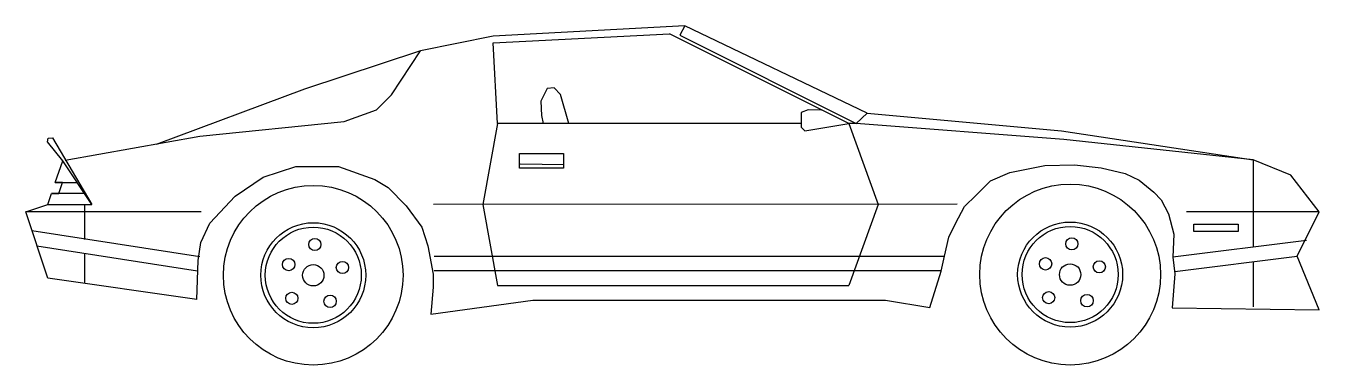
# Model space of a CAD drawing. Extents: x 2035 to 7399, y 170 to 1575.
import ezdxf

# ---------------------------------------------------------------- set-up
doc = ezdxf.new("R2010")
doc.units = 0
doc.header["$MEASUREMENT"] = 0
doc.layers.add('LX-CAR', color=6, linetype='CONTINUOUS')

msp = doc.modelspace()

# ---------------------------------------------------------------- linework, layer by layer
at = {"layer": 'LX-CAR'}
for p, q in [((4768.7, 1575.2), (3973.4, 1533.3)), ((4768.7, 1575.2), (4747.2, 1536.1)), ((5525, 1214.1), (4768.7, 1575.2)), ((3973.4, 1533.3), (3671.4, 1471.9)), ((3972.9, 1505.6), (4704.9, 1542.8)), ((3991.5, 1170.3), (3972.9, 1505.6)), ((5448.8, 1170.3), (4704.9, 1542.8)), ((4747.2, 1536.1), (5479.2, 1170.3)), ((3671.4, 1471.9), (3191.3, 1313.2)), ((3551, 1289), (3671.4, 1471.9)), ((3671.4, 1471.9), (3671.4, 1471.9)), ((3191.3, 1313.2), (2575.6, 1083.2)), ((3489.5, 1228), (3551, 1289)), ((4197.2, 1315.6), (4170.5, 1262.7)), ((4226.7, 1318.5), (4197.2, 1315.6)), ((4252, 1291.3), (4226.7, 1318.5)), ((4226.7, 1318.5), (4226.7, 1318.5)), ((4287.6, 1170.3), (4252, 1291.3)), ((4170.5, 1262.7), (4173.9, 1203.7)), ((3354.6, 1178.5), (3489.5, 1228)), ((4173.9, 1203.7), (4181, 1170.3)), ((5279.7, 1227.5), (5250.6, 1216)), ((5250.6, 1216), (5250.6, 1155.1)), ((5333.6, 1225.6), (5279.7, 1227.5)), ((5479.2, 1170.3), (5525, 1214.1)), ((5525, 1214.1), (6330.8, 1140.3)), ((2757, 1118), (3354.6, 1178.5)), ((3991.5, 1170.3), (3930.5, 835)), ((5250.6, 1170.3), (3991.5, 1170.3)), ((5250.6, 1155.1), (5265.9, 1139.8)), ((5265.9, 1139.8), (5448.8, 1170.3)), ((5479.2, 1170.3), (5448.8, 1170.3)), ((5448.8, 1170.3), (5570.7, 835)), ((6340.2, 1104.2), (5479.2, 1170.3)), ((6330.8, 1140.3), (7125.2, 1019.8)), ((2125, 1094.6), (2127.4, 1110.3)), ((2187.9, 1015.6), (2125, 1094.6)), ((2127.4, 1110.3), (2145.5, 1111.3)), ((2145.5, 1111.3), (2309.3, 835)), ((2198.3, 1018.9), (2757, 1118)), ((7125.2, 1019.8), (6340.2, 1104.2)), ((4082, 985.5), (4082, 1046.5)), ((4082, 1046.5), (4264.8, 1046.5)), ((4264.8, 1046.5), (4264.8, 985.5)), ((7281.9, 956.9), (7125.2, 1019.8)), ((7125.2, 1019.8), (7125.2, 658.4)), ((2156.9, 926.5), (2187.9, 1015.6)), ((2309.3, 835), (2187.9, 1015.6)), ((3018.9, 948.9), (3154.7, 992.2)), ((3154.7, 992.2), (3332.3, 992.2)), ((3332.3, 992.2), (3482.3, 939.4)), ((4264.8, 985.5), (4082, 985.5)), ((4085.7, 1004.1), (4267.2, 1001.2)), ((6036.4, 932.7), (6116.9, 968)), ((6116.9, 968), (6260.8, 997.5)), ((6260.8, 997.5), (6384.6, 999.9)), ((6384.6, 999.9), (6494.6, 986.5)), ((6494.6, 986.5), (6594.2, 963.7)), ((2187.4, 926.5), (2156.9, 926.5)), ((2156.9, 926.5), (2248.4, 926.5)), ((2172.2, 880.7), (2187.4, 926.5)), ((2172.2, 880.7), (2187.4, 926.5)), ((2902.7, 869.3), (3018.9, 948.9)), ((3482.3, 939.4), (3537.5, 906.1)), ((5976.4, 873.7), (6036.4, 932.7)), ((6594.2, 963.7), (6652.2, 936.1)), ((6652.2, 936.1), (6714.2, 886)), ((7399.2, 804.5), (7281.9, 956.9)), ((2126.4, 835), (2141.7, 880.7)), ((2141.7, 880.7), (2172.2, 880.7)), ((2278.8, 880.7), (2141.7, 880.7)), ((2797.5, 758.3), (2902.7, 869.3)), ((3537.5, 906.1), (3612.8, 830.3)), ((5928.8, 827.5), (5976.4, 873.7)), ((6714.2, 886), (6744.2, 854.1)), ((2035, 804.5), (2126.4, 835)), ((2126.4, 835), (2309.3, 835)), ((2278.8, 835), (2278.8, 690.8)), ((3612.8, 830.3), (3677.1, 741.3)), ((5897.4, 836), (3725.7, 835)), ((3930.5, 835), (3991.5, 499.7)), ((5570.7, 835), (5448.8, 499.7)), ((5891.2, 756.1), (5928.8, 827.5)), ((6744.2, 854.1), (6775.1, 796)), ((2126.4, 530.2), (2035, 804.5)), ((2762.2, 804.5), (2035, 804.5)), ((2761.2, 677.5), (2797.5, 758.3)), ((5863.6, 700.3), (5891.2, 756.1)), ((6775.1, 796), (6796.6, 712.1)), ((7399.2, 804.5), (6848.9, 804.5)), ((6879.9, 723.2), (6879.9, 753.7)), ((6879.9, 753.7), (7062.8, 753.7)), ((7062.8, 753.7), (7062.8, 723.2)), ((7308, 621.7), (7399.2, 804.5)), ((2059.7, 727.9), (2756.1, 619.4)), ((3677.1, 741.3), (3702.9, 663.7)), ((5846, 621.7), (5863.6, 700.3)), ((6796.6, 712.1), (6792.8, 617.5)), ((7062.8, 723.2), (6879.9, 723.2)), ((2747.4, 559.3), (2079.8, 662.7)), ((2749.8, 603.7), (2761.2, 677.5)), ((3702.9, 663.7), (3723.8, 546.4)), ((7347, 686.5), (6792.8, 617.5)), ((2278.8, 629.3), (2278.8, 508.9)), ((2744.1, 441.2), (2749.8, 603.7)), ((3728.6, 621.7), (5846, 621.7)), ((5831.7, 559.7), (5846, 621.7)), ((6792.8, 617.5), (6800.3, 548.3)), ((6800.3, 557.5), (7308, 621.7)), ((7125.2, 598.4), (7125.2, 411.7)), ((7399.2, 398.8), (7308, 621.7)), ((3723.8, 546.4), (3723.8, 493.1)), ((5828.8, 560.7), (3728.6, 560.7)), ((5784, 408.3), (5831.7, 559.7)), ((6800.3, 548.3), (6789.9, 406.9)), ((2744.1, 441.2), (2126.4, 530.2)), ((3723.8, 493.1), (3715.2, 380.7)), ((3991.5, 499.7), (5448.8, 499.7)), ((3715.2, 380.7), (4138.1, 438.8)), ((4138.1, 438.8), (5601.2, 438.8)), ((5601.2, 438.8), (5784, 408.3)), ((6789.9, 406.9), (7399.2, 398.8))]:
    msp.add_line(p, q, dxfattribs=at)
for centre, radius in [((3227.1, 542.2), 372.4), ((6366.5, 545), 374.8), ((3227.1, 542.2), 217.6), ((6366.5, 545), 217.7), ((3227.1, 542.2), 199.2), ((6366.5, 545), 199.2), ((6373.1, 672.2), 25.2), ((3233.7, 669.3), 25.2), ((3125.1, 586.5), 25.7), ((3348, 574), 25.3), ((6264.5, 589.3), 25.8), ((6487.5, 576.9), 25.3), ((3227.1, 542.2), 44.3), ((6366.5, 545), 44.3), ((3138, 446.5), 25.2), ((3297, 434.1), 25.7), ((6277.5, 449.3), 25.2), ((6436.5, 436.9), 25.7)]:
    msp.add_circle(centre, radius, dxfattribs=at)

doc.saveas('drawing.dxf')
